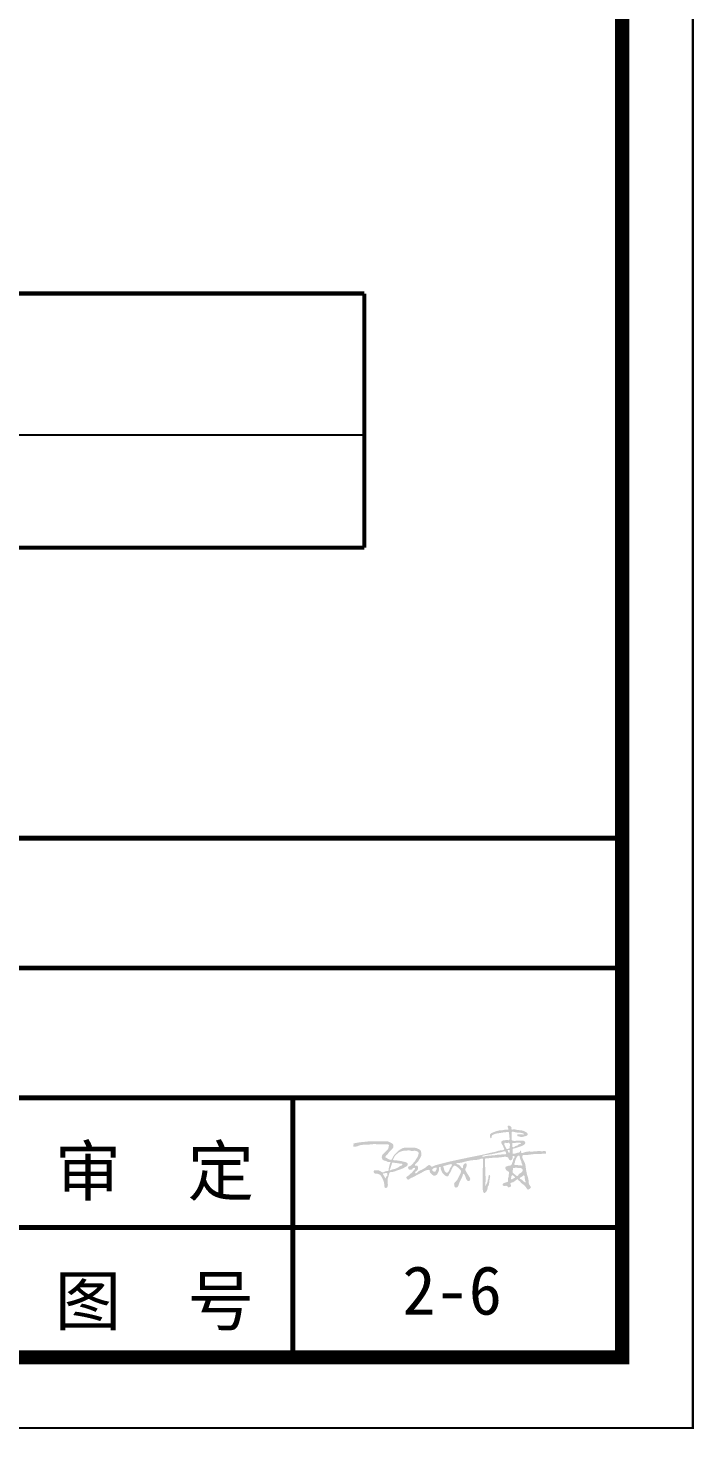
# Model space of a CAD drawing. Header units: millimetres. Extents: x -255 to 9196, y 129 to 426.
# Drawn here: x 2698.4 to 2745.6, y 129.3 to 228.5 of the extents above; entities that cross this region are included whole.
import ezdxf

# ---------------------------------------------------------------- set-up
doc = ezdxf.new("R2010")
doc.units = ezdxf.units.MM
doc.layers.add('不打印', color=7, linetype='Continuous', plot=False)
doc.layers.add('地质-图框', color=7, linetype='Continuous')
doc.layers.add('地质-标注栏', color=7, linetype='Continuous')
doc.styles.get("Standard").update_dxf_attribs({"font": 'simfang_0.ttf', "height": 2.5})

msp = doc.modelspace()

# ---------------------------------------------------------------- hatches: boundary and pattern name
h = msp.add_hatch(color=256)
edge = h.paths.add_edge_path(flags=16)
edge.add_spline(control_points=[(2727.061, 147.647), (2727.052, 147.624), (2727.052, 147.57), (2727.105, 147.524), (2727.157, 147.49), (2727.215, 147.478), (2727.277, 147.493), (2727.294, 147.557), (2727.328, 147.609), (2727.35, 147.668), (2727.373, 147.717), (2727.354, 147.779), (2727.276, 147.778), (2727.213, 147.762), (2727.138, 147.746), (2727.117, 147.68), (2727.065, 147.693), (2727.062, 147.666), (2727.063, 147.653), (2727.061, 147.647)], knot_values=[0, 0, 0, 0, 1.094844, 2.010583, 2.936971, 3.772058, 4.559337, 5.371692, 6.406572, 7.298431, 8.125414, 8.707814, 9.723429, 10.914867, 11.774738, 12.831234, 13.232699, 13.516351, 13.791121, 13.791121, 13.791121, 13.791121], degree=3, periodic=0)
edge = h.paths.add_edge_path()
edge.add_spline(control_points=[(2721.475, 149.268), (2721.475, 149.313), (2721.472, 149.385), (2721.479, 149.455), (2721.471, 149.502), (2721.528, 149.499), (2721.655, 149.52), (2721.887, 149.575), (2722.199, 149.589), (2722.473, 149.637), (2722.724, 149.634), (2722.979, 149.634), (2723.248, 149.644), (2723.547, 149.631), (2723.762, 149.638), (2723.978, 149.629), (2724.115, 149.531), (2724.278, 149.456), (2724.324, 149.282), (2724.239, 149.076), (2724.016, 148.95), (2723.913, 148.724), (2723.764, 148.639), (2723.718, 148.502), (2723.912, 148.42), (2724.142, 148.241), (2724.239, 148.461), (2724.305, 148.619), (2724.482, 148.817), (2724.698, 149.015), (2724.913, 149.15), (2725.181, 149.21), (2725.464, 149.183), (2725.792, 149.214), (2726.034, 149.118), (2726.229, 149.024), (2726.272, 148.819), (2726.295, 148.622), (2726.158, 148.401), (2726.035, 148.191), (2725.896, 148.063), (2725.798, 147.981), (2725.84, 147.887), (2725.954, 147.958), (2726.088, 147.789), (2726.023, 147.557), (2725.857, 147.498), (2725.828, 147.423), (2725.858, 147.329), (2726.015, 147.436), (2726.098, 147.552), (2726.277, 147.604), (2726.412, 147.689), (2726.565, 147.771), (2726.682, 147.88), (2726.818, 147.984), (2726.928, 147.928), (2727.006, 147.801), (2727.195, 147.927), (2727.603, 148.033), (2728.292, 148.215), (2729.173, 148.397), (2730.018, 148.579), (2730.709, 148.703), (2731.225, 148.849), (2731.559, 148.894), (2731.816, 149.009), (2731.997, 148.986), (2732.193, 149.07), (2732.081, 149.209), (2732.05, 149.344), (2731.944, 149.451), (2731.928, 149.586), (2731.996, 149.708), (2732.171, 149.702), (2732.317, 149.751), (2732.493, 149.695), (2732.522, 149.809), (2732.512, 149.955), (2732.484, 150.106), (2732.491, 150.335), (2732.269, 150.279), (2732.074, 150.278), (2731.843, 150.218), (2731.602, 150.206), (2731.42, 150.145), (2731.281, 150.073), (2731.242, 149.974), (2731.257, 149.897), (2731.193, 149.835), (2731.126, 149.924), (2731.117, 150.018), (2731.144, 150.186), (2731.366, 150.276), (2731.593, 150.368), (2731.853, 150.429), (2732.09, 150.421), (2732.256, 150.501), (2732.471, 150.424), (2732.422, 150.564), (2732.391, 150.624), (2732.376, 150.689), (2732.399, 150.764), (2732.487, 150.756), (2732.578, 150.722), (2732.675, 150.63), (2732.648, 150.541), (2732.651, 150.443), (2732.832, 150.517), (2733.004, 150.447), (2733.247, 150.427), (2733.485, 150.397), (2733.651, 150.31), (2733.783, 150.235), (2733.814, 150.126), (2733.771, 150.05), (2733.669, 150.014), (2733.528, 149.971), (2733.365, 149.943), (2733.237, 149.964), (2733.16, 150.003), (2733.07, 149.988), (2733.057, 150.066), (2733.072, 150.159), (2733.223, 150.119), (2733.344, 150.125), (2733.438, 150.13), (2733.527, 150.108), (2733.523, 150.18), (2733.404, 150.228), (2733.24, 150.253), (2733.038, 150.255), (2732.889, 150.289), (2732.785, 150.318), (2732.681, 150.331), (2732.654, 150.223), (2732.67, 150.08), (2732.681, 149.917), (2732.645, 149.765), (2732.704, 149.701), (2732.848, 149.651), (2733.097, 149.707), (2733.35, 149.669), (2733.559, 149.688), (2733.682, 149.517), (2733.456, 149.309), (2733.176, 149.254), (2732.953, 149.144), (2732.757, 149.138), (2732.725, 149.028), (2732.763, 148.931), (2732.676, 148.698), (2732.984, 148.794), (2733.121, 148.84), (2733.269, 148.857), (2733.24, 148.965), (2733.366, 149.015), (2733.284, 148.733), (2733.764, 148.964), (2734.094, 148.882), (2734.565, 148.97), (2734.848, 148.923), (2735.022, 148.969), (2735.077, 148.911), (2735.106, 148.864), (2735.105, 148.814), (2735.092, 148.77), (2735.039, 148.776), (2734.958, 148.775), (2734.805, 148.749), (2734.515, 148.739), (2734.1, 148.743), (2733.762, 148.648), (2733.451, 148.7), (2733.382, 148.43), (2733.623, 148.166), (2733.669, 147.703), (2733.745, 147.273), (2733.893, 146.882), (2733.856, 146.564), (2734.088, 146.401), (2733.944, 146.272), (2733.775, 146.17), (2733.658, 146.515), (2733.379, 146.61), (2733.24, 146.829), (2733.119, 146.877), (2733.103, 147.003), (2732.883, 146.818), (2732.778, 146.725), (2732.573, 146.715), (2732.576, 146.586), (2732.629, 146.537), (2732.626, 146.435), (2732.526, 146.385), (2732.399, 146.371), (2732.361, 146.509), (2732.216, 146.48), (2732.115, 146.475), (2732.013, 146.524), (2732.033, 146.673), (2732.187, 146.703), (2732.297, 146.742), (2732.459, 146.788), (2732.372, 146.974), (2732.465, 147.117), (2732.436, 147.274), (2732.522, 147.441), (2732.37, 147.535), (2732.254, 147.611), (2732.19, 147.788), (2732.332, 147.897), (2732.476, 147.904), (2732.665, 147.944), (2732.691, 148.111), (2732.775, 148.246), (2732.766, 148.392), (2732.853, 148.467), (2732.886, 148.548), (2732.829, 148.611), (2732.719, 148.607), (2732.736, 148.479), (2732.718, 148.366), (2732.577, 148.245), (2732.45, 148.374), (2732.423, 148.508), (2732.227, 148.564), (2731.885, 148.496), (2731.473, 148.474), (2731.088, 148.465), (2730.925, 148.411), (2730.787, 148.435), (2730.785, 148.344), (2730.774, 148.224), (2730.785, 147.981), (2730.8, 147.666), (2730.79, 147.281), (2730.865, 146.875), (2730.787, 146.674), (2730.813, 146.474), (2730.856, 146.524), (2730.86, 146.588), (2730.92, 146.665), (2730.964, 146.778), (2730.959, 146.909), (2731.04, 147.011), (2731.017, 147.123), (2731.046, 147.189), (2731.062, 147.277), (2731.114, 147.248), (2731.173, 147.18), (2731.096, 146.978), (2731.088, 146.756), (2731.058, 146.535), (2730.953, 146.401), (2730.972, 146.238), (2730.884, 146.103), (2730.804, 145.978), (2730.689, 145.989), (2730.634, 146.084), (2730.626, 146.24), (2730.597, 146.441), (2730.616, 146.756), (2730.61, 147.135), (2730.622, 147.705), (2730.642, 148.082), (2730.631, 148.461), (2730.338, 148.332), (2730.094, 148.32), (2729.679, 148.282), (2729.356, 148.193), (2729.043, 148.113), (2728.903, 148.107), (2728.716, 148.099), (2728.802, 147.999), (2728.931, 148.009), (2729.045, 147.874), (2729.099, 147.755), (2729.236, 147.72), (2729.216, 147.874), (2729.254, 147.978), (2729.331, 148.063), (2729.455, 148.107), (2729.501, 147.934), (2729.455, 147.803), (2729.364, 147.661), (2729.433, 147.518), (2729.526, 147.358), (2729.637, 147.176), (2729.761, 147.002), (2729.707, 146.853), (2729.592, 146.796), (2729.499, 146.892), (2729.422, 147.004), (2729.397, 147.141), (2729.352, 147.255), (2729.232, 147.426), (2729.19, 147.154), (2729.094, 146.963), (2728.947, 146.7), (2728.902, 146.453), (2728.747, 146.334), (2728.608, 146.416), (2728.606, 146.544), (2728.583, 146.67), (2728.708, 146.781), (2728.845, 146.928), (2728.929, 147.157), (2729.027, 147.332), (2729.084, 147.467), (2729.078, 147.583), (2728.931, 147.712), (2728.811, 147.848), (2728.642, 147.923), (2728.559, 147.893), (2728.42, 147.708), (2728.373, 147.483), (2728.222, 147.3), (2728.218, 147.182), (2728.096, 147.153), (2728.016, 147.181), (2727.907, 147.253), (2727.784, 147.36), (2727.707, 147.521), (2727.671, 147.632), (2727.63, 147.715), (2727.635, 147.767), (2727.64, 147.829), (2727.586, 147.817), (2727.501, 147.814), (2727.541, 147.637), (2727.482, 147.473), (2727.408, 147.291), (2727.261, 147.202), (2727.112, 147.197), (2727.026, 147.317), (2726.915, 147.388), (2726.864, 147.494), (2726.875, 147.648), (2726.652, 147.601), (2726.49, 147.543), (2726.269, 147.397), (2726, 147.277), (2725.712, 147.1), (2725.484, 147.022), (2725.37, 146.913), (2725.295, 146.938), (2725.245, 147.002), (2725.19, 147.116), (2725.313, 147.173), (2725.423, 147.26), (2725.551, 147.379), (2725.677, 147.498), (2725.748, 147.604), (2725.814, 147.653), (2725.849, 147.728), (2725.768, 147.789), (2725.665, 147.736), (2725.613, 147.621), (2725.482, 147.61), (2725.373, 147.655), (2725.33, 147.748), (2725.347, 147.867), (2725.505, 147.88), (2725.646, 148.048), (2725.82, 148.204), (2725.914, 148.41), (2726.021, 148.535), (2726.063, 148.691), (2726.102, 148.847), (2725.977, 148.931), (2725.809, 148.995), (2725.615, 148.938), (2725.409, 149.013), (2725.246, 148.98), (2725.068, 148.98), (2724.909, 148.954), (2724.781, 148.893), (2724.662, 148.854), (2724.59, 148.773), (2724.483, 148.681), (2724.37, 148.578), (2724.341, 148.452), (2724.285, 148.396), (2724.265, 148.283), (2724.406, 148.306), (2724.526, 148.295), (2724.681, 148.252), (2724.85, 148.26), (2724.984, 148.19), (2725.109, 148.193), (2725.197, 148.141), (2725.294, 148.118), (2725.315, 148.033), (2725.309, 147.955), (2725.24, 147.868), (2725.052, 147.768), (2724.801, 147.639), (2724.521, 147.571), (2724.313, 147.474), (2724.165, 147.466), (2724.005, 147.45), (2723.991, 147.273), (2723.929, 147.11), (2723.866, 146.892), (2723.9, 146.677), (2723.916, 146.486), (2723.855, 146.349), (2723.663, 146.316), (2723.662, 146.561), (2723.625, 146.785), (2723.524, 147.021), (2723.394, 147.245), (2723.193, 147.368), (2722.993, 147.328), (2722.897, 147.44), (2722.89, 147.593), (2723.025, 147.592), (2723.171, 147.594), (2723.352, 147.572), (2723.552, 147.364), (2723.734, 147.56), (2723.956, 147.521), (2723.953, 147.7), (2724.003, 147.836), (2724.032, 148.004), (2724.071, 148.097), (2724.122, 148.215), (2723.956, 148.13), (2723.852, 148.222), (2723.701, 148.264), (2723.543, 148.302), (2723.484, 148.431), (2723.471, 148.552), (2723.525, 148.72), (2723.712, 148.88), (2723.922, 149.055), (2723.963, 149.245), (2724.004, 149.431), (2723.815, 149.429), (2723.595, 149.431), (2723.251, 149.421), (2722.904, 149.454), (2722.576, 149.402), (2722.266, 149.399), (2721.963, 149.387), (2721.712, 149.267), (2721.598, 149.262), (2721.475, 149.257), (2721.475, 149.268)], knot_values=[0, 0, 0, 0, 1.976312, 3.018367, 3.269898, 3.749702, 4.834006, 9.62362, 13.452743, 18.627688, 21.612948, 24.346242, 29.741381, 33.302581, 37.366558, 39.173731, 42.502539, 44.546889, 46.627753, 49.567369, 53.604173, 57.284866, 59.75768, 61.074803, 62.326696, 67.979375, 69.132216, 71.889253, 75.683349, 80.376133, 84.739519, 86.490853, 92.234156, 97.068019, 100.429757, 103.693796, 105.598345, 109.17742, 112.023186, 116.60901, 119.542734, 120.725083, 121.411546, 123.11809, 124.588039, 129.410696, 130.720715, 131.927345, 132.512105, 134.442431, 137.229942, 139.767682, 141.969606, 144.264473, 147.202208, 149.156303, 150.995179, 151.77243, 155.250043, 157.768724, 171.532936, 185.086132, 197.290427, 209.084545, 215.623844, 220.562481, 223.780967, 227.404624, 228.938971, 231.18602, 232.99334, 235.279714, 237.39077, 238.413247, 240.945245, 243.852354, 245.95977, 246.754168, 248.413036, 252.429649, 254.024041, 256.622344, 259.532533, 263.465936, 266.597203, 270.043433, 271.790493, 273.165009, 274.278271, 275.155617, 275.96863, 278.137574, 279.489418, 282.933465, 287.218074, 290.631735, 294.43893, 297.066035, 299.279555, 300.631477, 301.741743, 302.480205, 303.51679, 304.510579, 305.744526, 308.045667, 309.10708, 309.738011, 311.721468, 314.587144, 318.560317, 321.978382, 324.929444, 326.726307, 328.375842, 329.212915, 330.25815, 332.912487, 335.737852, 337.322197, 338.464063, 339.540303, 340.517248, 341.291475, 343.24226, 345.424661, 346.906066, 347.790693, 348.283761, 349.37956, 352.817893, 355.786154, 358.093634, 359.322049, 360.782347, 361.645093, 363.565636, 367.250663, 368.807935, 369.801923, 370.698936, 375.382624, 380.290659, 382.057817, 384.048911, 387.541174, 392.467198, 396.884683, 398.870852, 399.463262, 401.525914, 403.50169, 407.635898, 409.387035, 411.233271, 412.280452, 413.20357, 415.190434, 419.044115, 426.82695, 433.696307, 438.234604, 439.880328, 440.5342, 441.546128, 442.183141, 442.753004, 443.168649, 444.25252, 446.435187, 449.787888, 457.012911, 463.817808, 466.622312, 467.653782, 474.772731, 480.221843, 487.75307, 493.758919, 498.268061, 500.770469, 503.126663, 504.93944, 508.215227, 514.602973, 517.725651, 519.162893, 519.653701, 522.57407, 525.985365, 528.091346, 529.420767, 530.44176, 531.074818, 533.51958, 534.412854, 536.192404, 538.038156, 539.769774, 540.822907, 542.444399, 544.691107, 546.792547, 548.016807, 551.031041, 552.848139, 555.141276, 557.888754, 559.117839, 562.162851, 564.274516, 565.814007, 568.969099, 570.805367, 573.405532, 575.322644, 577.850069, 578.932876, 580.303886, 580.965396, 582.395387, 583.584192, 585.599442, 587.646145, 589.914983, 591.789159, 593.27422, 597.94608, 607.063846, 611.402782, 614.073872, 615.321987, 615.878503, 617.519975, 620.919802, 626.227157, 631.278458, 637.955565, 642.446505, 643.232821, 643.760483, 644.456326, 646.177092, 647.742257, 649.719808, 651.636288, 652.979528, 654.238301, 655.194152, 655.659487, 656.394987, 659.092563, 663.591374, 666.73103, 668.397875, 670.738048, 673.250698, 675.453964, 676.439317, 677.660828, 679.829027, 683.261807, 686.437325, 693.520123, 699.871158, 710.80178, 711.665262, 714.371367, 719.852061, 724.798696, 731.582425, 735.049173, 737.977924, 739.413207, 740.181114, 742.294893, 744.847896, 747.080249, 748.01495, 749.656081, 751.744516, 753.156469, 754.723524, 756.064382, 759.453584, 761.036376, 762.882106, 765.701193, 769.323154, 772.347842, 774.172791, 775.585183, 777.013936, 779.293074, 781.697647, 782.695741, 785.087573, 787.226283, 790.776274, 796.031545, 799.610519, 801.573474, 803.326881, 805.300637, 806.912735, 808.495868, 812.035945, 815.779267, 818.869602, 820.811829, 822.125877, 823.541907, 828.940789, 830.302191, 831.031036, 832.606796, 840.023967, 840.684534, 842.883131, 844.244533, 845.363175, 846.535711, 849.926761, 852.286909, 854.171399, 855.113645, 856.128269, 856.673621, 857.147526, 858.050728, 860.090115, 862.716938, 866.384136, 867.936357, 870.065038, 872.061231, 873.982345, 875.67185, 877.131449, 879.445427, 882.719542, 885.677448, 890.574174, 895.673374, 900.269723, 901.080783, 902.0814, 903.195863, 904.760709, 906.51745, 907.912156, 911.149921, 913.959999, 915.505406, 916.565642, 917.656816, 918.348052, 920.340725, 921.570186, 923.703426, 925.112377, 926.520541, 927.902372, 929.517787, 932.398315, 937.179688, 939.59686, 942.195605, 944.091548, 946.864224, 947.8244, 950.291283, 954.566441, 955.923755, 959.676397, 961.5313, 963.693704, 966.5664, 967.727809, 969.03891, 971.169049, 973.960761, 975.413252, 976.517354, 977.539594, 979.222904, 980.846563, 983.344484, 985.952933, 988.091281, 989.728729, 991.182119, 992.528204, 993.655163, 994.585274, 995.88215, 998.258073, 1003.821633, 1008.058251, 1010.833525, 1013.583601, 1014.67668, 1017.228742, 1019.702485, 1022.748285, 1026.782974, 1029.033757, 1031.10648, 1032.665939, 1035.775685, 1038.774974, 1043.505154, 1046.495812, 1049.996333, 1053.115253, 1054.040804, 1056.294707, 1057.620278, 1059.043068, 1062.953747, 1065.090649, 1070.123473, 1071.433068, 1073.272203, 1075.944948, 1078.502315, 1080.15249, 1081.014965, 1082.574426, 1084.823859, 1086.961129, 1089.405106, 1091.419354, 1092.609896, 1094.709199, 1098.735043, 1103.263313, 1105.737056, 1107.750914, 1109.564562, 1112.173013, 1118.219875, 1124.030812, 1127.369626, 1132.591904, 1137.489058, 1140.639116, 1143.742249, 1144.231568, 1144.231568, 1144.231568, 1144.231568], degree=3, periodic=0)
edge = h.paths.add_edge_path(flags=16)
edge.add_spline(control_points=[(2727.831, 147.827), (2727.854, 147.786), (2727.88, 147.702), (2727.894, 147.584), (2727.956, 147.49), (2728.027, 147.405), (2728.133, 147.42), (2728.207, 147.484), (2728.253, 147.6), (2728.291, 147.71), (2728.351, 147.795), (2728.392, 147.865), (2728.429, 147.923), (2728.463, 147.978), (2728.407, 148.047), (2728.278, 147.992), (2728.133, 147.977), (2727.996, 147.917), (2727.891, 147.911), (2727.823, 147.875), (2727.825, 147.837), (2727.831, 147.827)], knot_values=[0, 0, 0, 0, 2.065977, 3.778019, 5.026363, 7.020016, 7.991516, 9.334166, 11.098954, 13.338472, 14.354147, 15.643986, 16.805999, 17.506465, 18.120776, 20.055848, 22.53053, 24.848178, 26.280873, 27.23305, 27.71727, 27.71727, 27.71727, 27.71727], degree=3, periodic=0)
edge = h.paths.add_edge_path(flags=17)
edge.add_spline(control_points=[(2732.193, 148.931), (2732.211, 148.93), (2732.252, 148.898), (2732.261, 148.835), (2732.289, 148.78), (2732.248, 148.689), (2732.037, 148.75), (2731.852, 148.669), (2731.638, 148.696), (2731.465, 148.646), (2731.243, 148.642), (2731.008, 148.61), (2730.79, 148.606), (2730.65, 148.521), (2730.561, 148.594), (2730.776, 148.671), (2730.89, 148.666), (2731.084, 148.713), (2731.246, 148.711), (2731.41, 148.767), (2731.566, 148.793), (2731.738, 148.833), (2731.904, 148.86), (2732.039, 148.905), (2732.11, 148.938), (2732.161, 148.938), (2732.184, 148.931), (2732.193, 148.931)], knot_values=[0, 0, 0, 0, 0.777686, 1.929051, 2.760418, 3.308433, 5.798843, 10.064954, 12.451385, 14.874019, 17.777373, 22.090389, 25.106741, 27.549329, 27.908396, 29.455131, 33.457187, 35.066045, 37.764147, 40.527792, 42.5051, 44.669727, 48.209364, 49.784594, 50.888217, 51.544484, 51.936834, 51.936834, 51.936834, 51.936834], degree=3, periodic=0)
edge = h.paths.add_edge_path(flags=16)
edge.add_spline(control_points=[(2732.389, 148.97), (2732.398, 148.943), (2732.42, 148.895), (2732.458, 148.849), (2732.519, 148.814), (2732.533, 148.895), (2732.525, 148.946), (2732.534, 149.011), (2732.499, 149.037), (2732.452, 149.032), (2732.418, 149.018), (2732.374, 148.998), (2732.387, 148.978), (2732.389, 148.97)], knot_values=[0, 0, 0, 0, 1.245613, 2.175218, 2.84887, 3.463701, 4.88207, 5.540711, 6.008538, 6.560514, 7.449846, 7.84399, 8.22639, 8.22639, 8.22639, 8.22639], degree=3, periodic=0)
edge = h.paths.add_edge_path(flags=16)
edge.add_spline(control_points=[(2732.17, 149.514), (2732.152, 149.506), (2732.123, 149.446), (2732.16, 149.359), (2732.22, 149.283), (2732.237, 149.202), (2732.277, 149.146), (2732.311, 149.08), (2732.383, 149.094), (2732.443, 149.112), (2732.48, 149.146), (2732.529, 149.156), (2732.527, 149.198), (2732.532, 149.302), (2732.57, 149.435), (2732.486, 149.545), (2732.403, 149.53), (2732.324, 149.523), (2732.249, 149.534), (2732.201, 149.533), (2732.174, 149.537), (2732.161, 149.522), (2732.172, 149.515), (2732.17, 149.514)], knot_values=[0, 0, 0, 0, 0.861244, 2.431031, 3.852702, 5.085635, 5.85594, 6.934384, 7.860311, 8.665001, 9.656767, 10.144616, 10.436036, 11.285115, 14.912628, 15.689596, 16.719567, 18.186906, 19.266269, 19.953127, 20.276731, 20.450871, 20.557842, 20.557842, 20.557842, 20.557842], degree=3, periodic=0)
edge = h.paths.add_edge_path(flags=16)
edge.add_spline(control_points=[(2732.717, 149.484), (2732.716, 149.447), (2732.709, 149.387), (2732.706, 149.31), (2732.711, 149.246), (2732.761, 149.226), (2732.816, 149.219), (2732.872, 149.261), (2732.934, 149.299), (2733.007, 149.327), (2733.09, 149.334), (2733.128, 149.403), (2733.186, 149.432), (2733.244, 149.444), (2733.284, 149.442), (2733.329, 149.451), (2733.295, 149.493), (2733.277, 149.568), (2733.137, 149.532), (2733.015, 149.546), (2732.902, 149.521), (2732.814, 149.526), (2732.766, 149.519), (2732.716, 149.529), (2732.719, 149.501), (2732.717, 149.492), (2732.717, 149.484)], knot_values=[0, 0, 0, 0, 1.627271, 2.564917, 3.463325, 4.107991, 4.704694, 5.809748, 6.927935, 7.926836, 9.222179, 10.242214, 11.082175, 11.993147, 12.703979, 13.04412, 13.515506, 14.375081, 16.367968, 18.130075, 20.108708, 21.275945, 21.825603, 22.498973, 22.613285, 22.934178, 22.934178, 22.934178, 22.934178], degree=3, periodic=0)
edge = h.paths.add_edge_path(flags=16)
edge.add_spline(control_points=[(2733.102, 148.587), (2733.067, 148.557), (2733.009, 148.493), (2732.961, 148.369), (2732.902, 148.262), (2732.917, 148.146), (2732.857, 148.079), (2732.848, 148.008), (2732.883, 147.951), (2732.971, 147.981), (2733.089, 147.97), (2733.218, 147.909), (2733.34, 147.974), (2733.38, 147.882), (2733.459, 147.967), (2733.352, 148.066), (2733.365, 148.21), (2733.295, 148.33), (2733.252, 148.439), (2733.242, 148.53), (2733.23, 148.605), (2733.181, 148.639), (2733.107, 148.639), (2733.112, 148.595), (2733.102, 148.587)], knot_values=[0, 0, 0, 0, 2.001049, 3.674502, 5.771722, 7.156147, 8.41876, 9.470853, 10.127335, 10.852845, 13.021442, 15.353893, 16.866073, 17.608889, 18.399536, 20.205357, 22.625681, 24.41842, 26.100767, 27.697592, 28.445905, 29.247463, 30.191838, 30.721959, 30.721959, 30.721959, 30.721959], degree=3, periodic=0)
edge = h.paths.add_edge_path(flags=16)
edge.add_spline(control_points=[(2732.763, 147.684), (2732.76, 147.646), (2732.742, 147.575), (2732.711, 147.463), (2732.795, 147.378), (2732.882, 147.303), (2732.962, 147.213), (2733.092, 147.171), (2733.148, 147.282), (2733.238, 147.368), (2733.364, 147.424), (2733.428, 147.524), (2733.463, 147.627), (2733.385, 147.715), (2733.275, 147.765), (2733.135, 147.74), (2733.001, 147.787), (2732.882, 147.749), (2732.808, 147.769), (2732.753, 147.738), (2732.765, 147.702), (2732.763, 147.684)], knot_values=[0, 0, 0, 0, 1.621992, 3.308842, 4.508909, 6.438784, 8.406396, 9.887104, 11.272649, 13.072815, 15.431049, 16.969104, 18.225996, 19.790057, 21.47997, 23.344688, 25.770547, 27.41792, 28.509462, 29.001281, 29.820485, 29.820485, 29.820485, 29.820485], degree=3, periodic=0)
edge = h.paths.add_edge_path(flags=16)
edge.add_spline(control_points=[(2732.679, 147.209), (2732.655, 147.195), (2732.625, 147.125), (2732.636, 147.043), (2732.623, 146.976), (2732.646, 146.936), (2732.694, 146.937), (2732.734, 146.99), (2732.803, 147.011), (2732.862, 147.043), (2732.906, 147.079), (2732.885, 147.134), (2732.843, 147.166), (2732.799, 147.193), (2732.769, 147.226), (2732.731, 147.238), (2732.695, 147.26), (2732.669, 147.234), (2732.686, 147.214), (2732.679, 147.209)], knot_values=[0, 0, 0, 0, 1.23237, 2.862046, 3.675794, 4.080594, 4.699096, 5.35691, 6.876583, 7.681133, 8.417953, 8.942195, 9.954773, 10.679344, 11.236603, 11.826958, 12.460554, 12.741244, 13.107108, 13.107108, 13.107108, 13.107108], degree=3, periodic=0)
edge = h.paths.add_edge_path(flags=16)
edge.add_spline(control_points=[(2733.302, 147.091), (2733.28, 147.081), (2733.241, 147.062), (2733.237, 146.99), (2733.318, 146.961), (2733.389, 146.917), (2733.447, 146.85), (2733.505, 146.796), (2733.57, 146.77), (2733.614, 146.715), (2733.674, 146.76), (2733.624, 146.831), (2733.599, 146.903), (2733.607, 146.993), (2733.58, 147.079), (2733.584, 147.159), (2733.558, 147.233), (2733.496, 147.224), (2733.466, 147.185), (2733.422, 147.159), (2733.383, 147.127), (2733.349, 147.11), (2733.321, 147.101), (2733.309, 147.095), (2733.302, 147.091)], knot_values=[0, 0, 0, 0, 1.078617, 1.584482, 2.769352, 4.19498, 5.366298, 6.581313, 7.563654, 8.507528, 8.990575, 10.154726, 11.423765, 12.462376, 13.998568, 15.210379, 16.153849, 16.746294, 17.483217, 18.246977, 18.971547, 19.662222, 19.902153, 20.241453, 20.241453, 20.241453, 20.241453], degree=3, periodic=0)
edge = h.paths.add_edge_path(flags=16)
edge.add_spline(control_points=[(2723.57, 147.283), (2723.587, 147.265), (2723.615, 147.226), (2723.644, 147.167), (2723.694, 147.11), (2723.704, 147.04), (2723.808, 147.004), (2723.745, 147.156), (2723.869, 147.161), (2723.859, 147.249), (2723.864, 147.306), (2723.874, 147.372), (2723.816, 147.412), (2723.736, 147.4), (2723.662, 147.364), (2723.582, 147.381), (2723.549, 147.318), (2723.564, 147.289), (2723.57, 147.283)], knot_values=[0, 0, 0, 0, 1.076924, 2.082744, 2.865184, 4.332782, 4.901003, 6.550431, 7.733202, 8.571799, 9.759042, 10.52869, 11.144503, 12.459715, 13.851956, 14.688205, 15.691416, 16.049705, 16.049705, 16.049705, 16.049705], degree=3, periodic=0)
edge = h.paths.add_edge_path(flags=16)
edge.add_spline(control_points=[(2724.201, 148.102), (2724.187, 148.043), (2724.151, 147.925), (2724.102, 147.772), (2724.064, 147.673), (2724.018, 147.55), (2724.209, 147.649), (2724.37, 147.672), (2724.621, 147.76), (2724.775, 147.904), (2724.916, 147.931), (2724.978, 148.071), (2724.69, 148.047), (2724.509, 148.125), (2724.337, 148.109), (2724.212, 148.144), (2724.203, 148.11), (2724.201, 148.102)], knot_values=[0, 0, 0, 0, 2.639694, 5.480822, 6.640847, 7.833901, 9.379189, 12.619169, 16.706763, 20.039631, 21.716381, 22.636913, 25.384768, 29.554076, 32.467188, 33.476001, 33.820235, 33.820235, 33.820235, 33.820235], degree=3, periodic=0)

# ---------------------------------------------------------------- linework, layer by layer
at = {"const_width": 0.345}
for points in [[(2556.631, 171.112), (2740.49, 171.112), (2740.49, 134.34), (2556.631, 134.34), (2556.631, 171.112)], [(2556.631, 171.112), (2740.49, 171.112), (2740.49, 134.34), (2556.631, 134.34), (2556.631, 171.112)], [(2556.631, 161.919), (2740.49, 161.919)], [(2556.631, 152.726), (2740.49, 152.726)], [(2717.178, 143.533), (2717.178, 152.726)], [(2556.631, 143.533), (2740.49, 143.533)], [(2579.613, 143.533), (2740.49, 143.533)], [(2717.178, 134.34), (2717.178, 143.533)]]:
    msp.add_lwpolyline(points, dxfattribs=at)
at = {"layer": '不打印', "linetype": 'Continuous', "const_width": 0.15}
msp.add_lwpolyline([(2325.49, 129.34), (2745.49, 129.34), (2745.49, 426.34), (2325.49, 426.34), (2325.49, 129.34)], dxfattribs=at)
at = {"layer": '地质-图框', "linetype": 'Continuous', "const_width": 1}
msp.add_lwpolyline([(2330.49, 134.34), (2740.49, 134.34), (2740.49, 421.34), (2330.49, 421.34), (2330.49, 134.34), (2740.49, 134.34)], dxfattribs=at)
at = {"layer": '地质-标注栏', "color": 7, "linetype": 'Continuous', "const_width": 0.3}
for points in [[(2348.734, 209.69), (2722.242, 209.69)], [(2722.242, 209.69), (2722.242, 191.69)], [(2348.734, 191.69), (2722.242, 191.69)]]:
    msp.add_lwpolyline(points, dxfattribs=at)
at = {"layer": '地质-标注栏', "color": 7, "linetype": 'Continuous'}
msp.add_lwpolyline([(2348.734, 199.69), (2722.242, 199.69)], dxfattribs=at)

# ---------------------------------------------------------------- texts
for s, p in [('审  定', (2700.345, 145.812)), ('图  号', (2700.345, 136.619)), ('2-6', (2724.94, 137.365))]:
    msp.add_text(s, height=3.4474).set_placement(p)

doc.saveas('drawing.dxf')
